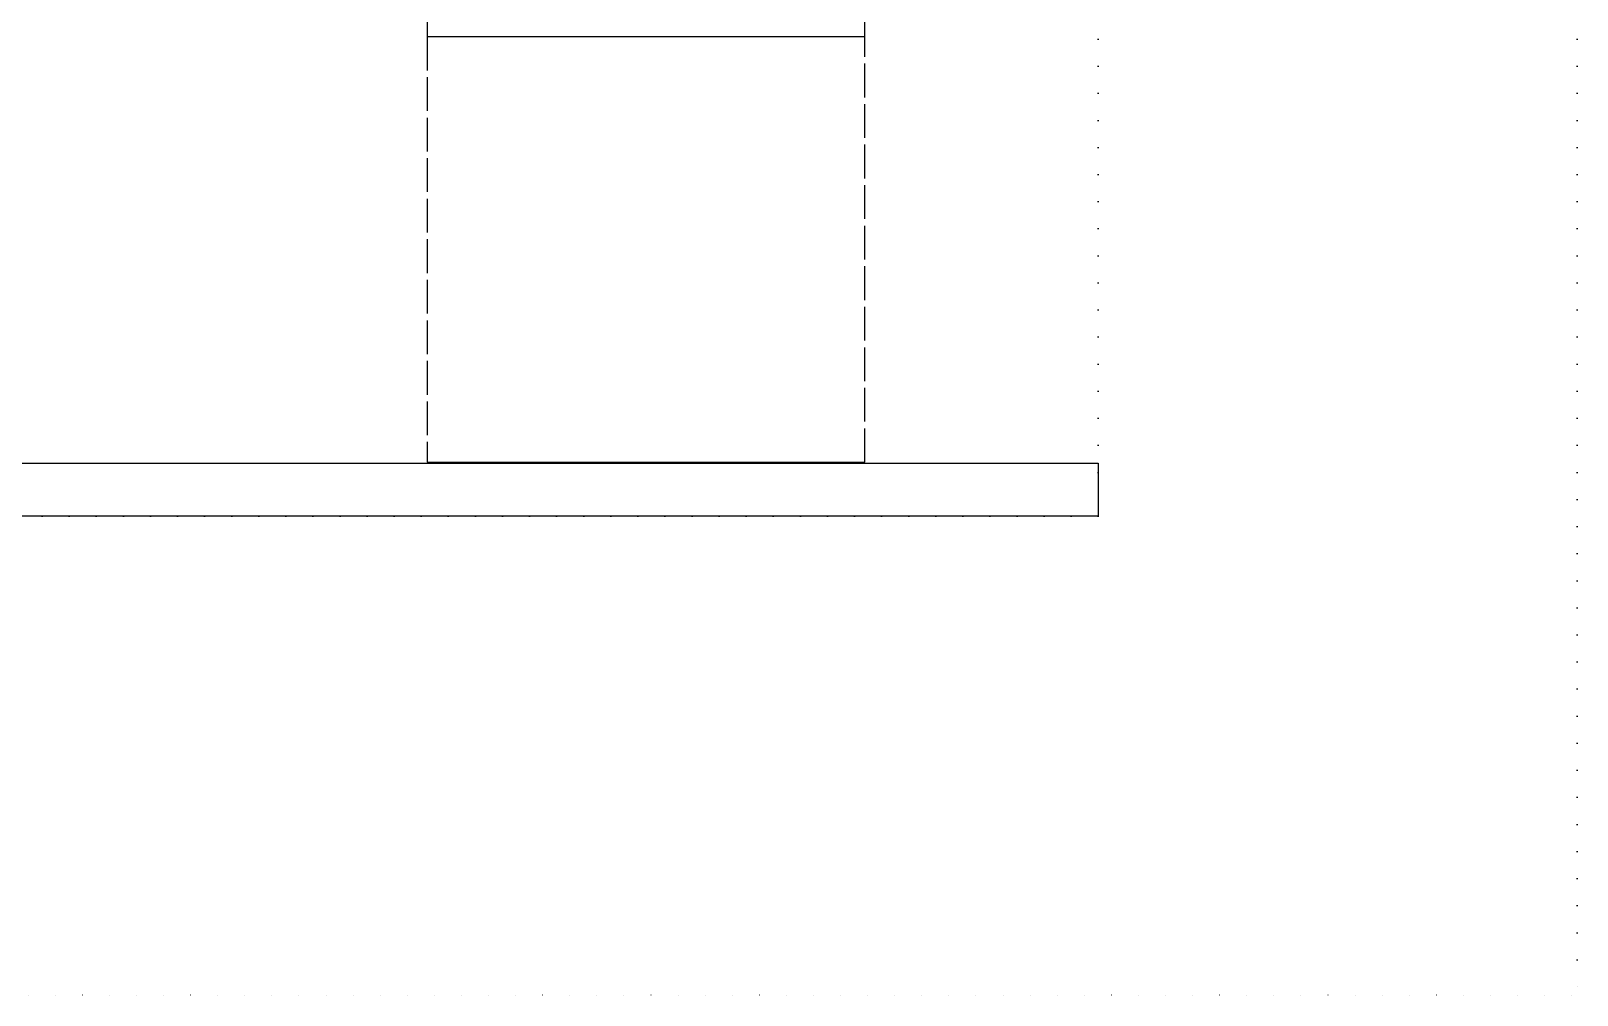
# Model space of a CAD drawing. Header units: millimetres. Extents: x -9564 to 18143, y -28921 to 24346.
# Drawn here: x 11818 to 14724, y -23589 to -21777 of the extents above; entities that cross this region are included whole.
import ezdxf

# ---------------------------------------------------------------- set-up
doc = ezdxf.new("R2010")
doc.units = ezdxf.units.MM
doc.header["$LTSCALE"] = 100
doc.linetypes.add('DASHED2', pattern=[0.762, 0.635, -0.127])
doc.linetypes.add('DOT', pattern=[0.508, 0, -0.508])
doc.layers.add('MUROS', color=7, linetype='Continuous')

msp = doc.modelspace()

# ---------------------------------------------------------------- linework, layer by layer
for p, q in [((12562.2, -20971.8), (12562.2, -21787.8)), ((13385.2, -21787.8), (13385.2, -20971.8)), ((12562.2, -21787.8), (13385.2, -21787.8))]:
    msp.add_line(p, q)
at = {"color": 3, "linetype": 'DASHED2'}
for p, q in [((12562.2, -21787.8), (12562.2, -22587.8)), ((13385.2, -22587.8), (13385.2, -21787.8))]:
    msp.add_line(p, q, dxfattribs=at)
at = {"color": 3}
msp.add_line((12562.2, -22587.8), (13385.2, -22587.8), dxfattribs=at)
at = {"layer": 'MUROS', "color": 2, "linetype": 'DOT'}
for p, q in [((13823.8, -17160.6), (13823.8, -22689.5)), ((14723.8, -17160.6), (14723.8, -23579.5)), ((13823.8, -22689.5), (3989.9, -22689.5)), ((14713.8, -23589.5), (2872, -23589.5))]:
    msp.add_line(p, q, dxfattribs=at)
at = {"layer": 'MUROS'}
for p, q in [((8911.4, -22589.5), (13823.8, -22589.5)), ((13823.8, -22589.5), (13823.8, -22689.5)), ((13823.8, -22689.5), (11147.3, -22689.5))]:
    msp.add_line(p, q, dxfattribs=at)
at = {"layer": 'MUROS', "color": 2, "linetype": 'DOT'}
msp.add_arc((14713.8, -23579.5), 10, 270, 0, dxfattribs=at)

doc.saveas('drawing.dxf')
